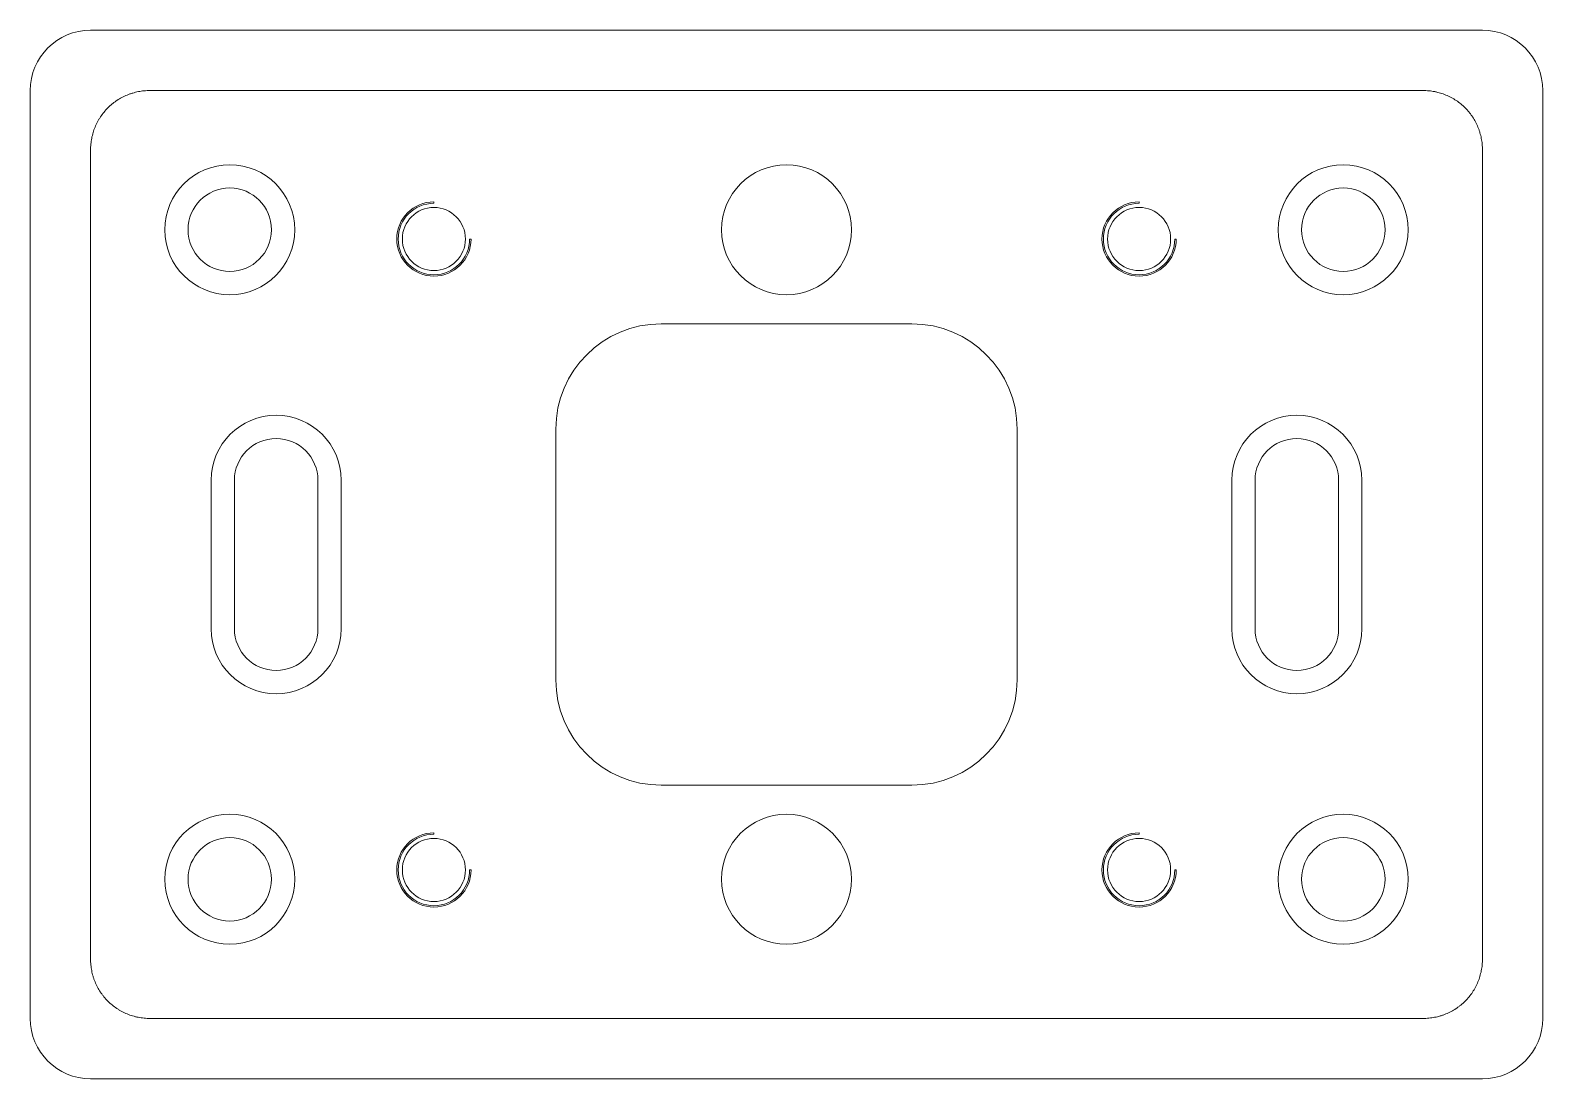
# Model space of a CAD drawing. Header units: millimetres. Extents: x 932 to 1095, y 989 to 1102.
import ezdxf

# ---------------------------------------------------------------- set-up
doc = ezdxf.new("R2010")
doc.units = ezdxf.units.MM
doc.layers.add('1', color=7, linetype='Continuous')

msp = doc.modelspace()

# ---------------------------------------------------------------- linework, layer by layer
at = {"layer": '1', "color": 11, "linetype": 'Continuous', "lineweight": 13}
for p, q in [((938.36, 1102.48), (1088.36, 1102.48)), ((931.86, 995.98), (931.86, 1095.98)), ((1081.96, 1095.98), (944.76, 1095.98)), ((1094.86, 1095.98), (1094.86, 995.98)), ((938.36, 1089.58), (938.36, 1002.38)), ((1088.36, 1002.38), (1088.36, 1089.58)), ((975.36, 1083.83), (975.36, 1083.98)), ((1051.36, 1083.83), (1051.36, 1083.98)), ((979.36, 1079.98), (979.21, 1079.98)), ((1055.36, 1079.98), (1055.21, 1079.98)), ((1026.86, 1070.84), (999.86, 1070.84)), ((988.5, 1059.48), (988.5, 1032.48)), ((1038.22, 1032.48), (1038.22, 1059.48)), ((951.36, 1037.98), (951.36, 1053.98)), ((953.86, 1037.98), (953.86, 1053.98)), ((962.86, 1053.98), (962.86, 1037.98)), ((965.36, 1053.98), (965.36, 1037.98)), ((1061.36, 1037.98), (1061.36, 1053.98)), ((1063.86, 1037.98), (1063.86, 1053.98)), ((1072.86, 1053.98), (1072.86, 1037.98)), ((1075.36, 1053.98), (1075.36, 1037.98)), ((999.86, 1021.12), (1026.86, 1021.12)), ((975.36, 1015.83), (975.36, 1015.98)), ((1051.36, 1015.83), (1051.36, 1015.98)), ((979.36, 1011.98), (979.21, 1011.98)), ((1055.36, 1011.98), (1055.21, 1011.98)), ((944.76, 995.98), (1081.96, 995.98)), ((1088.36, 989.48), (938.36, 989.48))]:
    msp.add_line(p, q, dxfattribs=at)
for centre, radius in [((953.36, 1080.98), 7), ((1013.36, 1080.98), 7), ((1073.36, 1080.98), 7), ((975.36, 1079.98), 3.4), ((1051.36, 1079.98), 3.4), ((953.36, 1010.98), 7), ((1073.36, 1010.98), 7), ((975.36, 1011.98), 3.4), ((1051.36, 1011.98), 3.4)]:
    msp.add_circle(centre, radius, dxfattribs=at)
at = {"layer": '1', "color": 5, "linetype": 'Continuous', "lineweight": 13}
for centre in [(953.36, 1080.98), (1073.36, 1080.98), (953.36, 1010.98), (1073.36, 1010.98)]:
    msp.add_circle(centre, 4.5, dxfattribs=at)
at = {"layer": '1', "color": 3, "linetype": 'Continuous', "lineweight": 13}
msp.add_circle((1013.36, 1010.98), 7, dxfattribs=at)
at = {"layer": '1', "color": 11, "linetype": 'Continuous', "lineweight": 13}
for centre, radius, start, end in [((938.36, 1095.98), 6.5, 90, 180), ((1088.36, 1095.98), 6.5, 0, 90), ((975.36, 1079.98), 4, 90, 360), ((1051.36, 1079.98), 4, 90, 360), ((975.36, 1079.98), 3.85, 90, 360), ((1051.36, 1079.98), 3.85, 90, 360), ((999.86, 1059.48), 11.36, 90, 180), ((1026.86, 1059.48), 11.36, 360, 90), ((958.36, 1053.98), 7, 0, 180), ((1068.36, 1053.98), 7, 0, 180), ((958.36, 1053.98), 4.5, 0, 180), ((1068.36, 1053.98), 4.5, 0, 180), ((958.36, 1037.98), 7, 180, 0), ((958.36, 1037.98), 4.5, 180, 0), ((1068.36, 1037.98), 7, 180, 0), ((1068.36, 1037.98), 4.5, 180, 0), ((999.86, 1032.48), 11.36, 180, 270), ((1026.86, 1032.48), 11.36, 270, 0), ((975.36, 1011.98), 4, 90, 360), ((975.36, 1011.98), 3.85, 90, 360), ((1051.36, 1011.98), 4, 90, 360), ((1051.36, 1011.98), 3.85, 90, 360), ((938.36, 995.98), 6.5, 180, 270), ((1088.36, 995.98), 6.5, 270, 0)]:
    msp.add_arc(centre, radius, start, end, dxfattribs=at)
for points in [[(944.76, 1095.98), (944.55, 1095.98), (944.34, 1095.97), (943.92, 1095.93), (943.72, 1095.9), (943.31, 1095.82), (943.1, 1095.77), (942.85, 1095.69), (942.8, 1095.68), (942.7, 1095.65), (942.65, 1095.63), (942.5, 1095.58), (942.4, 1095.54), (942.11, 1095.42), (941.73, 1095.24), (941.37, 1095.03), (941.11, 1094.86), (941.03, 1094.8), (940.9, 1094.7), (940.86, 1094.67), (940.77, 1094.61), (940.73, 1094.57), (940.53, 1094.41), (940.37, 1094.27), (940.08, 1093.97), (939.8, 1093.66), (939.55, 1093.32), (939.4, 1093.11), (939.37, 1093.06), (939.32, 1092.97), (939.29, 1092.93), (939.21, 1092.79), (939.16, 1092.7), (939.01, 1092.42), (938.83, 1092.04), (938.69, 1091.65), (938.6, 1091.35), (938.57, 1091.25), (938.54, 1091.09), (938.52, 1091.04), (938.5, 1090.94), (938.49, 1090.89), (938.44, 1090.63), (938.38, 1090.21), (938.36, 1089.79), (938.36, 1089.58)], [(1088.36, 1089.58), (1088.36, 1089.79), (1088.35, 1090), (1088.31, 1090.42), (1088.28, 1090.62), (1088.2, 1091.03), (1088.15, 1091.23), (1088.07, 1091.49), (1088.06, 1091.54), (1088.03, 1091.64), (1088.01, 1091.69), (1087.96, 1091.84), (1087.92, 1091.94), (1087.8, 1092.23), (1087.62, 1092.61), (1087.41, 1092.96), (1087.24, 1093.23), (1087.18, 1093.31), (1087.08, 1093.44), (1087.05, 1093.48), (1086.99, 1093.56), (1086.95, 1093.61), (1086.79, 1093.81), (1086.65, 1093.97), (1086.35, 1094.26), (1086.04, 1094.54), (1085.7, 1094.79), (1085.49, 1094.94), (1085.44, 1094.97), (1085.35, 1095.02), (1085.31, 1095.05), (1085.17, 1095.13), (1085.08, 1095.18), (1084.8, 1095.33), (1084.42, 1095.51), (1084.03, 1095.65), (1083.73, 1095.74), (1083.63, 1095.76), (1083.47, 1095.8), (1083.42, 1095.81), (1083.32, 1095.84), (1083.27, 1095.85), (1083.01, 1095.9), (1082.59, 1095.96), (1082.17, 1095.98), (1081.96, 1095.98)], [(938.36, 1002.38), (938.36, 1002.17), (938.37, 1001.96), (938.41, 1001.54), (938.44, 1001.34), (938.52, 1000.93), (938.57, 1000.72), (938.64, 1000.47), (938.66, 1000.42), (938.69, 1000.32), (938.71, 1000.27), (938.76, 1000.12), (938.8, 1000.02), (938.92, 999.73), (939.1, 999.35), (939.31, 998.99), (939.48, 998.73), (939.54, 998.65), (939.64, 998.52), (939.67, 998.48), (939.73, 998.39), (939.76, 998.35), (939.93, 998.15), (940.07, 997.99), (940.37, 997.7), (940.68, 997.42), (941.01, 997.17), (941.23, 997.02), (941.28, 996.99), (941.37, 996.94), (941.41, 996.91), (941.55, 996.83), (941.64, 996.78), (941.92, 996.63), (942.3, 996.45), (942.69, 996.31), (942.99, 996.22), (943.09, 996.19), (943.25, 996.16), (943.3, 996.14), (943.4, 996.12), (943.45, 996.11), (943.71, 996.06), (944.13, 996), (944.55, 995.98), (944.76, 995.98)], [(1081.96, 995.98), (1082.17, 995.98), (1082.38, 995.99), (1082.8, 996.03), (1083, 996.06), (1083.41, 996.14), (1083.62, 996.19), (1083.87, 996.26), (1083.92, 996.28), (1084.02, 996.31), (1084.07, 996.33), (1084.22, 996.38), (1084.32, 996.42), (1084.61, 996.54), (1084.99, 996.72), (1085.34, 996.93), (1085.61, 997.1), (1085.69, 997.16), (1085.82, 997.26), (1085.86, 997.29), (1085.94, 997.35), (1085.99, 997.38), (1086.19, 997.55), (1086.35, 997.69), (1086.64, 997.99), (1086.92, 998.3), (1087.17, 998.63), (1087.32, 998.85), (1087.35, 998.9), (1087.4, 998.99), (1087.43, 999.03), (1087.51, 999.17), (1087.56, 999.26), (1087.71, 999.54), (1087.89, 999.92), (1088.03, 1000.31), (1088.12, 1000.61), (1088.14, 1000.71), (1088.18, 1000.87), (1088.19, 1000.92), (1088.22, 1001.02), (1088.23, 1001.07), (1088.28, 1001.33), (1088.34, 1001.75), (1088.36, 1002.17), (1088.36, 1002.38)]]:
    msp.add_open_spline(points, degree=3, knots=[0, 0, 0, 0, 0.0625, 0.0625, 0.125, 0.125, 0.1875, 0.1875, 0.203125, 0.203125, 0.21875, 0.21875, 0.25, 0.25, 0.3125, 0.375, 0.375, 0.40625, 0.40625, 0.421875, 0.421875, 0.4375, 0.4375, 0.5, 0.5, 0.5625, 0.625, 0.625, 0.640625, 0.640625, 0.65625, 0.65625, 0.6875, 0.6875, 0.75, 0.8125, 0.8125, 0.84375, 0.84375, 0.859375, 0.859375, 0.875, 0.875, 0.9375, 1, 1, 1, 1], dxfattribs=at)

doc.saveas('drawing.dxf')
